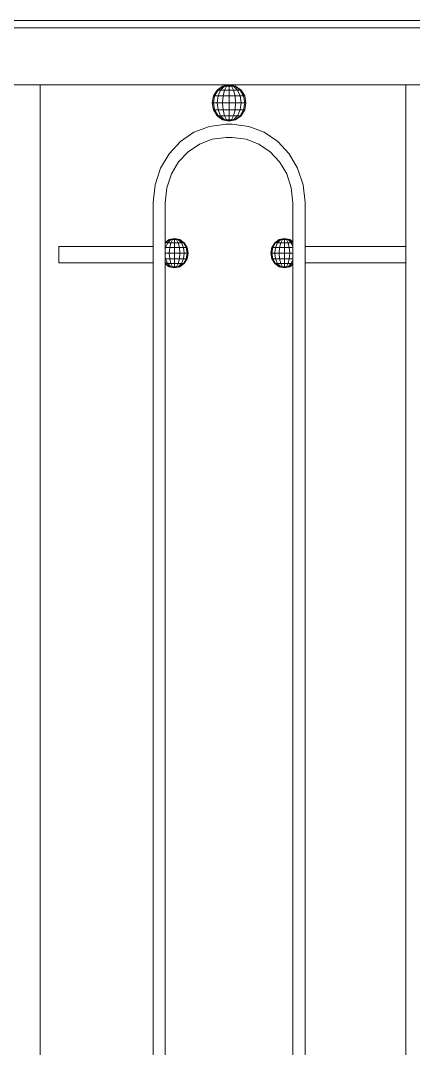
# Model space of a CAD drawing. Header units: millimetres. Extents: x 1832547 to 2001569, y -558009 to -417808.
# Drawn here: x 1951560 to 1951805, y -523340 to -522700 of the extents above; entities that cross this region are included whole.
import ezdxf

# ---------------------------------------------------------------- set-up
doc = ezdxf.new("R2010")
doc.units = ezdxf.units.MM
doc.header["$MEASUREMENT"] = 0
doc.layers.add('CA_manh 08', color=8, linetype='CONTINUOUS', lineweight=9)

msp = doc.modelspace()

# ---------------------------------------------------------------- linework, layer by layer
at = {"layer": 'CA_manh 08'}
for p, q in [((1954544.86, -522700.23), (1949274.75, -522700.23)), ((1949274.75, -522704.81), (1954544.86, -522704.81)), ((1950849.1, -522740.23), (1953667.69, -522740.23)), ((1951572.38, -522740.23), (1951572.38, -523473.59)), ((1951689.91, -522740.23), (1951572.38, -522740.23)), ((1951682.47, -522743.53), (1951685.88, -522741.09)), ((1951683.04, -522743.53), (1951686.19, -522741.09)), ((1951684.65, -522743.53), (1951687.06, -522741.09)), ((1951685.88, -522741.09), (1951689.91, -522740.23)), ((1951686.19, -522741.09), (1951685.88, -522741.09)), ((1951686.19, -522741.09), (1951689.91, -522740.23)), ((1951687.06, -522741.09), (1951686.19, -522741.09)), ((1951687.06, -522741.09), (1951689.91, -522740.23)), ((1951688.37, -522741.09), (1951687.06, -522741.09)), ((1951687.06, -522743.53), (1951688.37, -522741.09)), ((1951688.37, -522741.09), (1951689.91, -522740.23)), ((1951689.91, -522741.09), (1951688.37, -522741.09)), ((1951689.91, -522740.23), (1951689.91, -522741.09)), ((1951691.45, -522741.09), (1951689.91, -522740.23)), ((1951692.75, -522741.09), (1951689.91, -522740.23)), ((1951693.63, -522741.09), (1951689.91, -522740.23)), ((1951693.93, -522741.09), (1951689.91, -522740.23)), ((1951799.92, -522740.23), (1951689.91, -522740.23)), ((1951689.91, -522741.09), (1951691.45, -522741.09)), ((1951689.91, -522741.09), (1951689.91, -522743.53)), ((1951691.45, -522741.09), (1951692.75, -522741.09)), ((1951692.75, -522743.53), (1951691.45, -522741.09)), ((1951692.75, -522741.09), (1951693.63, -522741.09)), ((1951695.17, -522743.53), (1951692.75, -522741.09)), ((1951693.63, -522741.09), (1951693.93, -522741.09)), ((1951696.78, -522743.53), (1951693.63, -522741.09)), ((1951697.34, -522743.53), (1951693.93, -522741.09)), ((1951809.38, -522740.23), (1951799.92, -522740.23)), ((1951799.92, -522841), (1951799.92, -522740.23)), ((1951679.39, -522751.52), (1951680.19, -522747.2)), ((1951680.19, -522747.2), (1951682.47, -522743.53)), ((1951680.93, -522747.2), (1951680.19, -522747.2)), ((1951680.19, -522751.52), (1951680.93, -522747.2)), ((1951680.93, -522747.2), (1951683.04, -522743.53)), ((1951683.04, -522747.2), (1951680.93, -522747.2)), ((1951683.04, -522743.53), (1951682.47, -522743.53)), ((1951682.47, -522751.52), (1951683.04, -522747.2)), ((1951684.65, -522743.53), (1951683.04, -522743.53)), ((1951683.04, -522747.2), (1951684.65, -522743.53)), ((1951686.19, -522747.2), (1951683.04, -522747.2)), ((1951687.06, -522743.53), (1951684.65, -522743.53)), ((1951685.88, -522751.52), (1951686.19, -522747.2)), ((1951686.19, -522747.2), (1951687.06, -522743.53)), ((1951689.91, -522747.2), (1951686.19, -522747.2)), ((1951689.91, -522743.53), (1951687.06, -522743.53)), ((1951692.75, -522743.53), (1951689.91, -522743.53)), ((1951689.91, -522743.53), (1951689.91, -522747.2)), ((1951693.63, -522747.2), (1951689.91, -522747.2)), ((1951689.91, -522747.2), (1951689.91, -522751.52)), ((1951695.17, -522743.53), (1951692.75, -522743.53)), ((1951693.63, -522747.2), (1951692.75, -522743.53)), ((1951696.78, -522747.2), (1951693.63, -522747.2)), ((1951693.93, -522751.52), (1951693.63, -522747.2)), ((1951696.78, -522743.53), (1951695.17, -522743.53)), ((1951696.78, -522747.2), (1951695.17, -522743.53)), ((1951697.34, -522743.53), (1951696.78, -522743.53)), ((1951698.88, -522747.2), (1951696.78, -522743.53)), ((1951698.88, -522747.2), (1951696.78, -522747.2)), ((1951697.34, -522751.52), (1951696.78, -522747.2)), ((1951699.62, -522747.2), (1951697.34, -522743.53)), ((1951699.62, -522747.2), (1951698.88, -522747.2)), ((1951699.62, -522751.52), (1951698.88, -522747.2)), ((1951700.42, -522751.52), (1951699.62, -522747.2)), ((1951680.19, -522751.52), (1951679.39, -522751.52)), ((1951680.19, -522755.84), (1951679.39, -522751.52)), ((1951682.47, -522751.52), (1951680.19, -522751.52)), ((1951680.93, -522755.84), (1951680.19, -522751.52)), ((1951685.88, -522751.52), (1951682.47, -522751.52)), ((1951683.04, -522755.84), (1951682.47, -522751.52)), ((1951689.91, -522751.52), (1951685.88, -522751.52)), ((1951686.19, -522755.84), (1951685.88, -522751.52)), ((1951693.93, -522751.52), (1951689.91, -522751.52)), ((1951689.91, -522751.52), (1951689.91, -522755.84)), ((1951693.63, -522755.84), (1951693.93, -522751.52)), ((1951697.34, -522751.52), (1951693.93, -522751.52)), ((1951696.78, -522755.84), (1951697.34, -522751.52)), ((1951699.62, -522751.52), (1951697.34, -522751.52)), ((1951698.88, -522755.84), (1951699.62, -522751.52)), ((1951700.42, -522751.52), (1951699.62, -522751.52)), ((1951699.62, -522755.84), (1951700.42, -522751.52)), ((1951680.93, -522755.84), (1951680.19, -522755.84)), ((1951682.47, -522759.51), (1951680.19, -522755.84)), ((1951683.04, -522755.84), (1951680.93, -522755.84)), ((1951683.04, -522759.51), (1951680.93, -522755.84)), ((1951683.04, -522759.51), (1951682.47, -522759.51)), ((1951685.88, -522761.96), (1951682.47, -522759.51)), ((1951686.19, -522755.84), (1951683.04, -522755.84)), ((1951684.65, -522759.51), (1951683.04, -522755.84)), ((1951684.65, -522759.51), (1951683.04, -522759.51)), ((1951686.19, -522761.96), (1951683.04, -522759.51)), ((1951687.06, -522759.51), (1951684.65, -522759.51)), ((1951687.06, -522761.96), (1951684.65, -522759.51)), ((1951689.91, -522755.84), (1951686.19, -522755.84)), ((1951687.06, -522759.51), (1951686.19, -522755.84)), ((1951689.91, -522759.51), (1951687.06, -522759.51)), ((1951688.37, -522761.96), (1951687.06, -522759.51)), ((1951693.63, -522755.84), (1951689.91, -522755.84)), ((1951689.91, -522755.84), (1951689.91, -522759.51)), ((1951692.75, -522759.51), (1951689.91, -522759.51)), ((1951689.91, -522759.51), (1951689.91, -522761.96)), ((1951691.45, -522761.96), (1951692.75, -522759.51)), ((1951692.75, -522759.51), (1951693.63, -522755.84)), ((1951695.17, -522759.51), (1951692.75, -522759.51)), ((1951692.75, -522761.96), (1951695.17, -522759.51)), ((1951696.78, -522755.84), (1951693.63, -522755.84)), ((1951693.63, -522761.96), (1951696.78, -522759.51)), ((1951693.93, -522761.96), (1951697.34, -522759.51)), ((1951695.17, -522759.51), (1951696.78, -522755.84)), ((1951696.78, -522759.51), (1951695.17, -522759.51)), ((1951698.88, -522755.84), (1951696.78, -522755.84)), ((1951696.78, -522759.51), (1951698.88, -522755.84)), ((1951697.34, -522759.51), (1951696.78, -522759.51)), ((1951697.34, -522759.51), (1951699.62, -522755.84)), ((1951699.62, -522755.84), (1951698.88, -522755.84)), ((1951677.62, -522766.14), (1951668.06, -522769.81)), ((1951688.02, -522764.85), (1951677.62, -522766.14)), ((1951686.19, -522761.96), (1951685.88, -522761.96)), ((1951689.91, -522762.82), (1951685.88, -522761.96)), ((1951687.06, -522761.96), (1951686.19, -522761.96)), ((1951689.91, -522762.82), (1951686.19, -522761.96)), ((1951688.37, -522761.96), (1951687.06, -522761.96)), ((1951689.91, -522762.82), (1951687.06, -522761.96)), ((1951691.8, -522764.85), (1951688.02, -522764.85)), ((1951689.91, -522761.96), (1951688.37, -522761.96)), ((1951689.91, -522762.82), (1951688.37, -522761.96)), ((1951691.45, -522761.96), (1951689.91, -522761.96)), ((1951689.91, -522761.96), (1951689.91, -522762.82)), ((1951689.91, -522762.82), (1951693.93, -522761.96)), ((1951689.91, -522762.82), (1951693.63, -522761.96)), ((1951689.91, -522762.82), (1951692.75, -522761.96)), ((1951689.91, -522762.82), (1951691.45, -522761.96)), ((1951692.75, -522761.96), (1951691.45, -522761.96)), ((1951702.21, -522766.14), (1951691.8, -522764.85)), ((1951693.63, -522761.96), (1951692.75, -522761.96)), ((1951693.63, -522761.96), (1951693.93, -522761.96)), ((1951711.76, -522769.81), (1951702.21, -522766.14)), ((1951668.06, -522769.81), (1951659.63, -522775.57)), ((1951679.37, -522774.06), (1951688.05, -522772.98)), ((1951688.05, -522772.98), (1951691.77, -522772.98)), ((1951691.77, -522772.98), (1951700.45, -522774.06)), ((1951720.19, -522775.57), (1951711.76, -522769.81)), ((1951659.63, -522775.57), (1951652.6, -522783.13)), ((1951664.38, -522781.92), (1951671.41, -522777.12)), ((1951671.41, -522777.12), (1951679.37, -522774.06)), ((1951700.45, -522774.06), (1951708.41, -522777.12)), ((1951708.41, -522777.12), (1951715.45, -522781.92)), ((1951727.22, -522783.13), (1951720.19, -522775.57)), ((1951652.6, -522783.13), (1951647.24, -522792.18)), ((1951658.51, -522788.23), (1951664.38, -522781.92)), ((1951715.45, -522781.92), (1951721.31, -522788.22)), ((1951732.59, -522792.18), (1951727.22, -522783.13)), ((1951647.24, -522792.18), (1951643.82, -522802.45)), ((1951654.04, -522795.78), (1951658.51, -522788.23)), ((1951721.31, -522788.22), (1951725.79, -522795.77)), ((1951736, -522802.45), (1951732.59, -522792.18)), ((1951651.19, -522804.34), (1951654.04, -522795.78)), ((1951725.79, -522795.77), (1951728.64, -522804.33)), ((1951643.82, -522802.45), (1951642.62, -522813.62)), ((1951650.19, -522813.65), (1951651.19, -522804.34)), ((1951728.64, -522804.33), (1951729.64, -522813.65)), ((1951737.21, -522813.62), (1951736, -522802.45)), ((1951642.62, -522841), (1951642.62, -522813.62)), ((1951650.19, -522813.65), (1951650.19, -522838.46)), ((1951729.64, -522838.1), (1951729.64, -522813.65)), ((1951737.21, -522813.62), (1951737.21, -522841)), ((1951650.19, -522838.46), (1951652.68, -522836.67)), ((1951650.38, -522838.65), (1951652.93, -522836.67)), ((1951651.68, -522838.65), (1951653.64, -522836.67)), ((1951652.68, -522836.67), (1951655.94, -522835.97)), ((1951652.93, -522836.67), (1951652.68, -522836.67)), ((1951652.93, -522836.67), (1951655.94, -522835.97)), ((1951653.64, -522836.67), (1951652.93, -522836.67)), ((1951653.64, -522836.67), (1951655.94, -522835.97)), ((1951654.69, -522836.67), (1951653.64, -522836.67)), ((1951653.64, -522838.65), (1951654.69, -522836.67)), ((1951654.69, -522836.67), (1951655.94, -522835.97)), ((1951655.94, -522836.67), (1951654.69, -522836.67)), ((1951655.94, -522835.97), (1951655.94, -522836.67)), ((1951657.19, -522836.67), (1951655.94, -522835.97)), ((1951659.2, -522836.67), (1951655.94, -522835.97)), ((1951658.95, -522836.67), (1951655.94, -522835.97)), ((1951658.24, -522836.67), (1951655.94, -522835.97)), ((1951655.94, -522836.67), (1951657.19, -522836.67)), ((1951655.94, -522836.67), (1951655.94, -522838.65)), ((1951658.24, -522836.67), (1951657.19, -522836.67)), ((1951658.24, -522838.65), (1951657.19, -522836.67)), ((1951658.95, -522836.67), (1951658.24, -522836.67)), ((1951660.2, -522838.65), (1951658.24, -522836.67)), ((1951659.2, -522836.67), (1951658.95, -522836.67)), ((1951661.5, -522838.65), (1951658.95, -522836.67)), ((1951661.96, -522838.65), (1951659.2, -522836.67)), ((1951718.37, -522838.65), (1951721.13, -522836.67)), ((1951718.82, -522838.65), (1951721.38, -522836.67)), ((1951720.13, -522838.65), (1951722.08, -522836.67)), ((1951721.13, -522836.67), (1951724.39, -522835.97)), ((1951721.38, -522836.67), (1951721.13, -522836.67)), ((1951721.38, -522836.67), (1951724.39, -522835.97)), ((1951722.08, -522836.67), (1951721.38, -522836.67)), ((1951722.08, -522836.67), (1951724.39, -522835.97)), ((1951723.14, -522836.67), (1951722.08, -522836.67)), ((1951722.08, -522838.65), (1951723.14, -522836.67)), ((1951723.14, -522836.67), (1951724.39, -522835.97)), ((1951724.39, -522836.67), (1951723.14, -522836.67)), ((1951724.39, -522835.97), (1951724.39, -522836.67)), ((1951725.63, -522836.67), (1951724.39, -522835.97)), ((1951727.64, -522836.67), (1951724.39, -522835.97)), ((1951727.4, -522836.67), (1951724.39, -522835.97)), ((1951726.69, -522836.67), (1951724.39, -522835.97)), ((1951724.39, -522836.67), (1951725.63, -522836.67)), ((1951724.39, -522836.67), (1951724.39, -522838.65)), ((1951726.69, -522836.67), (1951725.63, -522836.67)), ((1951726.69, -522838.65), (1951725.63, -522836.67)), ((1951727.4, -522836.67), (1951726.69, -522836.67)), ((1951728.64, -522838.65), (1951726.69, -522836.67)), ((1951727.64, -522836.67), (1951727.4, -522836.67)), ((1951729.64, -522838.41), (1951727.4, -522836.67)), ((1951729.64, -522838.1), (1951727.64, -522836.67)), ((1951642.62, -522841), (1951584.01, -522841)), ((1951584.01, -522841), (1951584.01, -522851.16)), ((1951642.62, -522841), (1951642.62, -522851.16)), ((1951650.19, -522838.65), (1951650.19, -522838.46)), ((1951650.38, -522838.65), (1951650.19, -522838.65)), ((1951650.19, -522838.99), (1951650.38, -522838.65)), ((1951650.19, -522838.99), (1951650.19, -522838.65)), ((1951650.19, -522841), (1951650.19, -522838.99)), ((1951650.3, -522841), (1951650.19, -522841)), ((1951650.19, -522841.62), (1951650.19, -522841)), ((1951650.38, -522841.62), (1951650.19, -522841.62)), ((1951650.19, -522843.09), (1951650.38, -522841.62)), ((1951650.19, -522843.09), (1951650.19, -522841.62)), ((1951650.19, -522845.12), (1951650.19, -522843.09)), ((1951651.68, -522838.65), (1951650.38, -522838.65)), ((1951650.38, -522841.62), (1951651.68, -522838.65)), ((1951652.93, -522841.62), (1951650.38, -522841.62)), ((1951653.64, -522838.65), (1951651.68, -522838.65)), ((1951652.68, -522845.12), (1951652.93, -522841.62)), ((1951652.93, -522841.62), (1951653.64, -522838.65)), ((1951655.94, -522841.62), (1951652.93, -522841.62)), ((1951655.94, -522838.65), (1951653.64, -522838.65)), ((1951658.24, -522838.65), (1951655.94, -522838.65)), ((1951655.94, -522838.65), (1951655.94, -522841.62)), ((1951658.95, -522841.62), (1951655.94, -522841.62)), ((1951655.94, -522841.62), (1951655.94, -522845.12)), ((1951660.2, -522838.65), (1951658.24, -522838.65)), ((1951658.95, -522841.62), (1951658.24, -522838.65)), ((1951661.5, -522841.62), (1951658.95, -522841.62)), ((1951659.2, -522845.12), (1951658.95, -522841.62)), ((1951661.5, -522838.65), (1951660.2, -522838.65)), ((1951661.5, -522841.62), (1951660.2, -522838.65)), ((1951661.5, -522838.65), (1951661.96, -522838.65)), ((1951663.21, -522841.62), (1951661.5, -522838.65)), ((1951663.21, -522841.62), (1951661.5, -522841.62)), ((1951661.96, -522845.12), (1951661.5, -522841.62)), ((1951663.81, -522841.62), (1951661.96, -522838.65)), ((1951663.81, -522841.62), (1951663.21, -522841.62)), ((1951663.81, -522845.12), (1951663.21, -522841.62)), ((1951664.45, -522845.12), (1951663.81, -522841.62)), ((1951715.87, -522845.12), (1951716.52, -522841.62)), ((1951716.52, -522841.62), (1951718.37, -522838.65)), ((1951717.12, -522841.62), (1951716.52, -522841.62)), ((1951716.52, -522845.12), (1951717.12, -522841.62)), ((1951717.12, -522841.62), (1951718.82, -522838.65)), ((1951718.82, -522841.62), (1951717.12, -522841.62)), ((1951718.82, -522838.65), (1951718.37, -522838.65)), ((1951718.37, -522845.12), (1951718.82, -522841.62)), ((1951720.13, -522838.65), (1951718.82, -522838.65)), ((1951718.82, -522841.62), (1951720.13, -522838.65)), ((1951721.38, -522841.62), (1951718.82, -522841.62)), ((1951722.08, -522838.65), (1951720.13, -522838.65)), ((1951721.13, -522845.12), (1951721.38, -522841.62)), ((1951721.38, -522841.62), (1951722.08, -522838.65)), ((1951724.39, -522841.62), (1951721.38, -522841.62)), ((1951724.39, -522838.65), (1951722.08, -522838.65)), ((1951726.69, -522838.65), (1951724.39, -522838.65)), ((1951724.39, -522838.65), (1951724.39, -522841.62)), ((1951727.4, -522841.62), (1951724.39, -522841.62)), ((1951724.39, -522841.62), (1951724.39, -522845.12)), ((1951728.64, -522838.65), (1951726.69, -522838.65)), ((1951727.4, -522841.62), (1951726.69, -522838.65)), ((1951729.64, -522841.62), (1951727.4, -522841.62)), ((1951727.64, -522845.12), (1951727.4, -522841.62)), ((1951729.64, -522838.65), (1951728.64, -522838.65)), ((1951729.64, -522840.92), (1951728.64, -522838.65)), ((1951729.64, -522838.41), (1951729.64, -522838.1)), ((1951729.64, -522838.41), (1951729.64, -522838.65)), ((1951729.64, -522838.65), (1951729.64, -522840.92)), ((1951729.64, -522840.92), (1951729.64, -522841.62)), ((1951729.64, -522841.62), (1951729.64, -522845.12)), ((1951799.92, -522841), (1951737.21, -522841)), ((1951737.21, -522841), (1951737.21, -522851.16)), ((1951799.92, -522841), (1951799.92, -522851.16)), ((1951652.68, -522845.12), (1951650.19, -522845.12)), ((1951650.19, -522847.14), (1951650.19, -522845.12)), ((1951650.38, -522848.61), (1951650.19, -522847.14)), ((1951650.19, -522848.61), (1951650.19, -522847.14)), ((1951650.38, -522848.61), (1951650.19, -522848.61)), ((1951650.19, -522851.16), (1951650.19, -522848.61)), ((1951652.93, -522848.61), (1951650.38, -522848.61)), ((1951651.17, -522850.42), (1951650.38, -522848.61)), ((1951655.94, -522845.12), (1951652.68, -522845.12)), ((1951652.93, -522848.61), (1951652.68, -522845.12)), ((1951655.94, -522848.61), (1951652.93, -522848.61)), ((1951653.64, -522851.58), (1951652.93, -522848.61)), ((1951659.2, -522845.12), (1951655.94, -522845.12)), ((1951655.94, -522845.12), (1951655.94, -522848.61)), ((1951658.95, -522848.61), (1951655.94, -522848.61)), ((1951655.94, -522848.61), (1951655.94, -522851.58)), ((1951658.24, -522851.58), (1951658.95, -522848.61)), ((1951658.95, -522848.61), (1951659.2, -522845.12)), ((1951661.5, -522848.61), (1951658.95, -522848.61)), ((1951661.96, -522845.12), (1951659.2, -522845.12)), ((1951660.2, -522851.58), (1951661.5, -522848.61)), ((1951661.5, -522848.61), (1951661.96, -522845.12)), ((1951663.21, -522848.61), (1951661.5, -522848.61)), ((1951661.5, -522851.58), (1951663.21, -522848.61)), ((1951663.81, -522845.12), (1951661.96, -522845.12)), ((1951661.96, -522851.58), (1951663.81, -522848.61)), ((1951663.21, -522848.61), (1951663.81, -522845.12)), ((1951663.81, -522848.61), (1951663.21, -522848.61)), ((1951664.45, -522845.12), (1951663.81, -522845.12)), ((1951663.81, -522848.61), (1951664.45, -522845.12)), ((1951716.52, -522845.12), (1951715.87, -522845.12)), ((1951716.52, -522848.61), (1951715.87, -522845.12)), ((1951718.37, -522845.12), (1951716.52, -522845.12)), ((1951717.12, -522848.61), (1951716.52, -522845.12)), ((1951717.12, -522848.61), (1951716.52, -522848.61)), ((1951718.37, -522851.58), (1951716.52, -522848.61)), ((1951718.82, -522848.61), (1951717.12, -522848.61)), ((1951718.82, -522851.58), (1951717.12, -522848.61)), ((1951721.13, -522845.12), (1951718.37, -522845.12)), ((1951718.82, -522848.61), (1951718.37, -522845.12)), ((1951721.38, -522848.61), (1951718.82, -522848.61)), ((1951720.13, -522851.58), (1951718.82, -522848.61)), ((1951724.39, -522845.12), (1951721.13, -522845.12)), ((1951721.38, -522848.61), (1951721.13, -522845.12)), ((1951724.39, -522848.61), (1951721.38, -522848.61)), ((1951722.08, -522851.58), (1951721.38, -522848.61)), ((1951727.64, -522845.12), (1951724.39, -522845.12)), ((1951724.39, -522845.12), (1951724.39, -522848.61)), ((1951727.4, -522848.61), (1951724.39, -522848.61)), ((1951724.39, -522848.61), (1951724.39, -522851.58)), ((1951726.69, -522851.58), (1951727.4, -522848.61)), ((1951727.4, -522848.61), (1951727.64, -522845.12)), ((1951729.64, -522848.61), (1951727.4, -522848.61)), ((1951729.64, -522845.12), (1951727.64, -522845.12)), ((1951728.64, -522851.58), (1951729.64, -522849.32)), ((1951729.64, -522845.12), (1951729.64, -522848.61)), ((1951729.64, -522848.61), (1951729.64, -522849.32)), ((1951729.64, -522849.32), (1951729.64, -522851.58)), ((1951584.01, -522851.16), (1951642.62, -522851.16)), ((1951642.62, -523363.43), (1951642.62, -522851.16)), ((1951650.19, -522851.16), (1951651.5, -522851.16)), ((1951650.19, -522851.25), (1951650.19, -522851.16)), ((1951650.38, -522851.58), (1951650.19, -522851.25)), ((1951650.19, -522851.58), (1951650.19, -522851.25)), ((1951650.38, -522851.58), (1951650.19, -522851.58)), ((1951650.19, -522851.77), (1951650.19, -522851.58)), ((1951650.19, -522851.77), (1951650.19, -523361.66)), ((1951652.68, -522853.56), (1951650.19, -522851.77)), ((1951651.68, -522851.58), (1951650.38, -522851.58)), ((1951652.93, -522853.56), (1951650.38, -522851.58)), ((1951651.68, -522851.58), (1951651.5, -522851.16)), ((1951651.5, -522851.16), (1951651.98, -522851.16)), ((1951653.64, -522851.58), (1951651.68, -522851.58)), ((1951653.64, -522853.56), (1951651.68, -522851.58)), ((1951652.93, -522853.56), (1951652.68, -522853.56)), ((1951655.94, -522854.26), (1951652.68, -522853.56)), ((1951653.64, -522853.56), (1951652.93, -522853.56)), ((1951655.94, -522854.26), (1951652.93, -522853.56)), ((1951655.94, -522851.58), (1951653.64, -522851.58)), ((1951654.69, -522853.56), (1951653.64, -522851.58)), ((1951654.69, -522853.56), (1951653.64, -522853.56)), ((1951655.94, -522854.26), (1951653.64, -522853.56)), ((1951655.94, -522853.56), (1951654.69, -522853.56)), ((1951655.94, -522854.26), (1951654.69, -522853.56)), ((1951658.24, -522851.58), (1951655.94, -522851.58)), ((1951655.94, -522851.58), (1951655.94, -522853.56)), ((1951657.19, -522853.56), (1951655.94, -522853.56)), ((1951655.94, -522853.56), (1951655.94, -522854.26)), ((1951655.94, -522854.26), (1951659.2, -522853.56)), ((1951655.94, -522854.26), (1951658.95, -522853.56)), ((1951655.94, -522854.26), (1951658.24, -522853.56)), ((1951655.94, -522854.26), (1951657.19, -522853.56)), ((1951657.19, -522853.56), (1951658.24, -522851.58)), ((1951658.24, -522853.56), (1951657.19, -522853.56)), ((1951660.2, -522851.58), (1951658.24, -522851.58)), ((1951658.24, -522853.56), (1951660.2, -522851.58)), ((1951658.95, -522853.56), (1951658.24, -522853.56)), ((1951658.95, -522853.56), (1951661.5, -522851.58)), ((1951658.95, -522853.56), (1951659.2, -522853.56)), ((1951659.2, -522853.56), (1951661.96, -522851.58)), ((1951661.5, -522851.58), (1951660.2, -522851.58)), ((1951661.96, -522851.58), (1951661.5, -522851.58)), ((1951718.82, -522851.58), (1951718.37, -522851.58)), ((1951721.13, -522853.56), (1951718.37, -522851.58)), ((1951720.13, -522851.58), (1951718.82, -522851.58)), ((1951721.38, -522853.56), (1951718.82, -522851.58)), ((1951722.08, -522851.58), (1951720.13, -522851.58)), ((1951722.08, -522853.56), (1951720.13, -522851.58)), ((1951721.38, -522853.56), (1951721.13, -522853.56)), ((1951724.39, -522854.26), (1951721.13, -522853.56)), ((1951722.08, -522853.56), (1951721.38, -522853.56)), ((1951724.39, -522854.26), (1951721.38, -522853.56)), ((1951724.39, -522851.58), (1951722.08, -522851.58)), ((1951723.14, -522853.56), (1951722.08, -522851.58)), ((1951723.14, -522853.56), (1951722.08, -522853.56)), ((1951724.39, -522854.26), (1951722.08, -522853.56)), ((1951724.39, -522853.56), (1951723.14, -522853.56)), ((1951724.39, -522854.26), (1951723.14, -522853.56)), ((1951726.69, -522851.58), (1951724.39, -522851.58)), ((1951724.39, -522851.58), (1951724.39, -522853.56)), ((1951725.63, -522853.56), (1951724.39, -522853.56)), ((1951724.39, -522853.56), (1951724.39, -522854.26)), ((1951724.39, -522854.26), (1951727.64, -522853.56)), ((1951724.39, -522854.26), (1951727.4, -522853.56)), ((1951724.39, -522854.26), (1951726.69, -522853.56)), ((1951724.39, -522854.26), (1951725.63, -522853.56)), ((1951725.63, -522853.56), (1951726.69, -522851.58)), ((1951726.69, -522853.56), (1951725.63, -522853.56)), ((1951728.64, -522851.58), (1951726.69, -522851.58)), ((1951726.69, -522853.56), (1951728.64, -522851.58)), ((1951727.4, -522853.56), (1951726.69, -522853.56)), ((1951727.4, -522853.56), (1951729.64, -522851.82)), ((1951727.4, -522853.56), (1951727.64, -522853.56)), ((1951727.64, -522853.56), (1951729.64, -522852.13)), ((1951729.64, -522851.58), (1951728.64, -522851.58)), ((1951729.64, -522851.58), (1951729.64, -522851.82)), ((1951729.64, -522852.13), (1951729.64, -522851.82)), ((1951729.64, -522852.13), (1951729.64, -523368.32)), ((1951737.21, -522851.16), (1951799.92, -522851.16)), ((1951737.21, -522851.16), (1951737.21, -523363.43)), ((1951799.92, -523363.43), (1951799.92, -522851.16))]:
    msp.add_line(p, q, dxfattribs=at)

doc.saveas('drawing.dxf')
